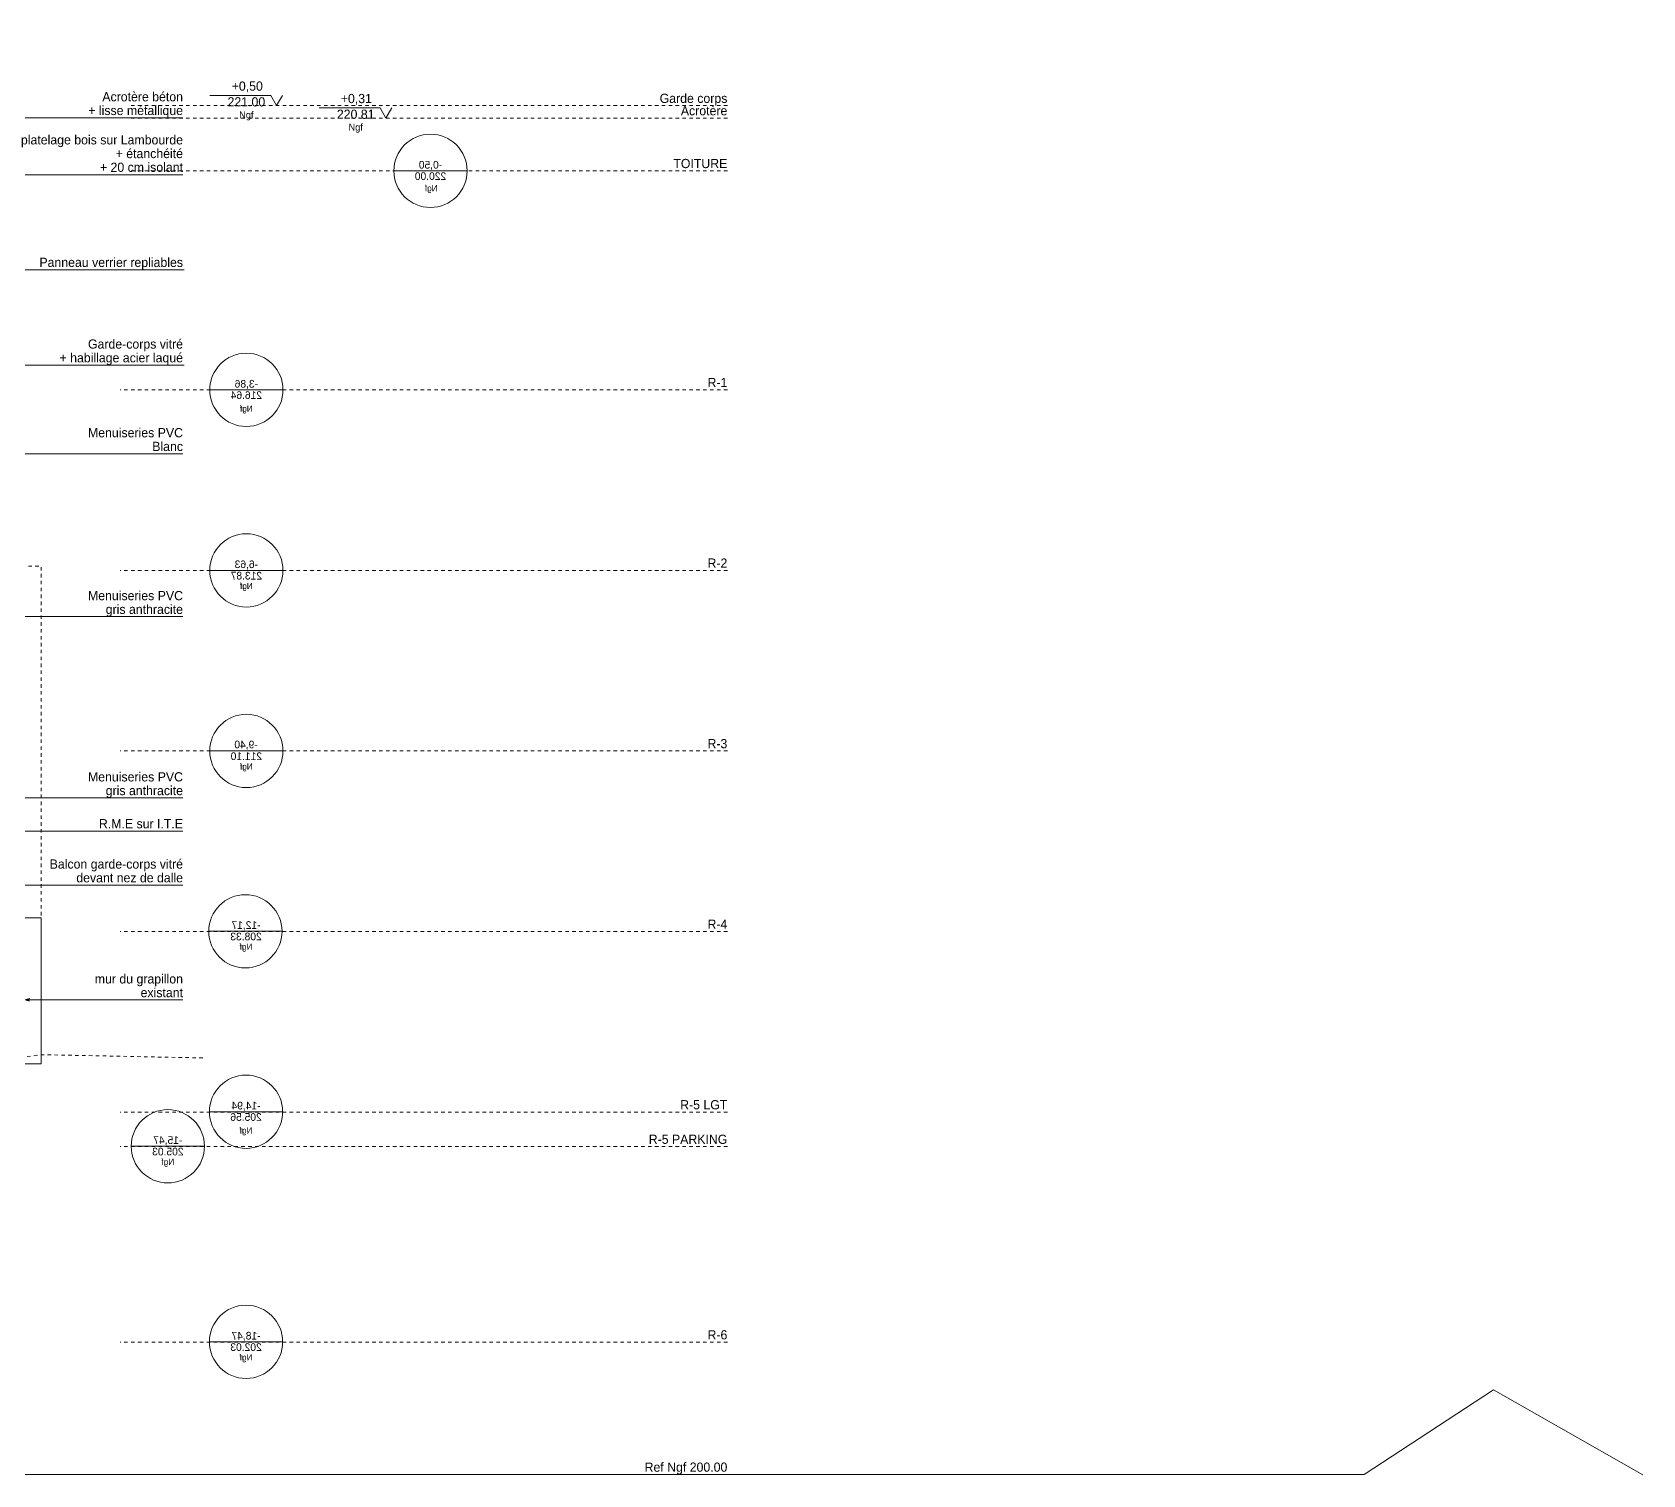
# Model space of a CAD drawing. Header units: centimetres. Extents: x -6341 to 23117, y -10090 to 8065.
# Drawn here: x 18191 to 20663, y -2157 to 56 of the extents above; entities that cross this region are included whole.
import ezdxf

# ---------------------------------------------------------------- set-up
doc = ezdxf.new("R2010")
doc.units = ezdxf.units.CM
doc.header["$LTSCALE"] = 12.7
doc.linetypes.add('VW-01', pattern=[0.83312, 0.41656, -0.41656])
doc.layers.get('0').update_dxf_attribs({"lineweight": 5})
for name, color, linetype, lineweight in [('B Général', 7, 'Continuous', 5), ('C ANNOTATIONS-cotation', 7, 'Continuous', 5), ('C ANNOTATIONS-niveaux', 7, 'Continuous', 5), ('C ANNOTATIONS-texte', 7, 'Continuous', 5)]:
    doc.layers.add(name, color=color, linetype=linetype, lineweight=lineweight)
doc.styles.add('Eurostile', font='')
doc.styles.get('Eurostile').set_extended_font_data('Eurostile')

# ---------------------------------------------------------------- blocks, each defined once
blk = doc.blocks.new('Alti BAT B R-3')
at = {"layer": 'C ANNOTATIONS-niveaux', "color": 7, "linetype": 'Continuous', "lineweight": 5}
blk.add_line((-56.8, -0.5), (55.7, -0.5), dxfattribs=at)
blk.add_circle((-0.5, -0.5), 56.2, dxfattribs=at)
at = {"layer": 'C ANNOTATIONS-niveaux', "color": 7, "attachment_point": 2, "rotation": 0, "line_spacing_factor": 0.894142, "style": 'Eurostile'}
for s, insert, char_height in [('-9,40', (0, 15.3), 11.77), ('211.10', (-0.5, -2.7), 11.77), ('Ngf', (-0.5, -19.7), 9.41)]:
    blk.add_mtext(s, dxfattribs=dict(at, insert=insert, char_height=char_height))
blk = doc.blocks.new('Alti BAT B R-2')
at = {"layer": 'C ANNOTATIONS-niveaux', "color": 7, "linetype": 'Continuous', "lineweight": 5}
blk.add_line((-56.3, 0), (56.2, 0), dxfattribs=at)
blk.add_circle((0, 0), 56.2, dxfattribs=at)
at = {"layer": 'C ANNOTATIONS-niveaux', "color": 7, "attachment_point": 2, "rotation": 0, "line_spacing_factor": 0.894142, "style": 'Eurostile'}
for s, insert, char_height in [('-6,63', (0, 15.3), 11.77), ('213.87', (0, -2.2), 11.77), ('Ngf', (0, -19.2), 9.41)]:
    blk.add_mtext(s, dxfattribs=dict(at, insert=insert, char_height=char_height))
blk = doc.blocks.new('Alti BAT B R-1')
at = {"layer": 'C ANNOTATIONS-niveaux', "color": 7, "linetype": 'Continuous', "lineweight": 5}
blk.add_line((-55.9, -9), (56.6, -9), dxfattribs=at)
blk.add_circle((0.3, -9), 56.2, dxfattribs=at)
at = {"layer": 'C ANNOTATIONS-niveaux', "color": 7, "attachment_point": 2, "rotation": 0, "line_spacing_factor": 0.894142, "style": 'Eurostile'}
for s, insert, char_height in [('-3,86', (0.3, 6.2), 11.77), ('216.64', (0.3, -11.2), 11.77), ('Ngf', (0.3, -33.1), 9.41)]:
    blk.add_mtext(s, dxfattribs=dict(at, insert=insert, char_height=char_height))
blk = doc.blocks.new('Alti BAT B TOITURE')
at = {"layer": 'C ANNOTATIONS-niveaux', "color": 7, "linetype": 'Continuous', "lineweight": 5}
blk.add_line((-55.9, -9), (56.6, -9), dxfattribs=at)
blk.add_circle((0.3, -9), 56.2, dxfattribs=at)
at = {"layer": 'B Général', "color": 7, "char_height": 11.77, "attachment_point": 2, "rotation": 0, "line_spacing_factor": 0.894142, "style": 'Eurostile'}
for s, insert in [('-0,50', (0.3, 6.2)), ('220.00', (0.3, -11.2))]:
    blk.add_mtext(s, dxfattribs=dict(at, insert=insert))
at = {"layer": 'C ANNOTATIONS-niveaux', "color": 7, "insert": (-0.9, -30.9), "char_height": 9.41, "attachment_point": 2, "rotation": 0, "line_spacing_factor": 0.894142, "style": 'Eurostile'}
blk.add_mtext('Ngf', dxfattribs=at)
blk = doc.blocks.new('Alti BAT B R-4')
at = {"layer": 'C ANNOTATIONS-niveaux', "color": 7, "linetype": 'Continuous', "lineweight": 5}
blk.add_line((-55.3, -0.2), (57.2, -0.2), dxfattribs=at)
blk.add_circle((1, -0.2), 56.2, dxfattribs=at)
at = {"layer": 'C ANNOTATIONS-niveaux', "color": 7, "attachment_point": 2, "rotation": 0, "line_spacing_factor": 0.894142, "style": 'Eurostile'}
for s, insert, char_height in [('-12,17', (0, 15.3), 11.77), ('208.33', (0, -2.2), 11.77), ('Ngf', (0, -19.2), 9.41)]:
    blk.add_mtext(s, dxfattribs=dict(at, insert=insert, char_height=char_height))
blk = doc.blocks.new('Alti BAT B Garde corps')
at = {"layer": 'B Général', "color": 7, "linetype": 'Continuous', "lineweight": 13, "flags": 128}
blk.add_lwpolyline([(-55.9, 6.3), (37.8, 6.3), (46.8, -9.2), (55.8, 6.3)], dxfattribs=at)
at = {"layer": 'B Général', "color": 7, "attachment_point": 2, "rotation": 0, "line_spacing_factor": 0.894142, "style": 'Eurostile'}
for s, insert, char_height in [('+0,50', (1.7, 27.9), 14.12), ('221.00', (0.3, 3.7), 14.12), ('Ngf', (0.3, -17.9), 10.59)]:
    blk.add_mtext(s, dxfattribs=dict(at, insert=insert, char_height=char_height))
blk = doc.blocks.new('Alti BAT B R-5 Lgt')
at = {"layer": 'C ANNOTATIONS-niveaux', "color": 7, "linetype": 'Continuous', "lineweight": 5}
blk.add_line((-56.3, 0), (56.2, 0), dxfattribs=at)
blk.add_circle((0, 0), 56.2, dxfattribs=at)
at = {"layer": 'C ANNOTATIONS-niveaux', "color": 7, "attachment_point": 2, "rotation": 0, "line_spacing_factor": 0.894142, "style": 'Eurostile'}
for s, insert, char_height in [('-14,94', (0, 15.3), 11.77), ('205.56', (0, -2.2), 11.77), ('Ngf', (0, -24), 9.41)]:
    blk.add_mtext(s, dxfattribs=dict(at, insert=insert, char_height=char_height))
blk = doc.blocks.new('Alti BAT B R-6')
at = {"layer": 'C ANNOTATIONS-niveaux', "color": 7, "linetype": 'Continuous', "lineweight": 5}
for p, q in [((-56.3, 0), (56.2, 0)), ((-37.5, 0), (37.5, 0))]:
    blk.add_line(p, q, dxfattribs=at)
blk.add_circle((0, 0), 56.2, dxfattribs=at)
at = {"layer": 'C ANNOTATIONS-niveaux', "color": 7, "attachment_point": 2, "rotation": 0, "line_spacing_factor": 0.894142, "style": 'Eurostile'}
for s, insert, char_height in [('-18,47', (0, 15.3), 11.77), ('202.03', (0, -2.2), 11.77), ('Ngf', (0, -19.2), 9.41)]:
    blk.add_mtext(s, dxfattribs=dict(at, insert=insert, char_height=char_height))
blk = doc.blocks.new('Alti BAT B ACCROTERE TOITURE')
at = {"layer": 'B Général', "color": 7, "linetype": 'Continuous', "lineweight": 13, "flags": 128}
blk.add_lwpolyline([(-55.9, 6.5), (37.8, 6.5), (46.8, -9), (55.8, 6.5)], dxfattribs=at)
at = {"layer": 'C ANNOTATIONS-niveaux', "color": 7, "attachment_point": 2, "rotation": 0, "line_spacing_factor": 0.894142, "style": 'Eurostile'}
for s, insert, char_height in [('+0,31', (1.3, 28), 14.12), ('220.81', (0.3, 3.9), 14.12), ('Ngf', (0.3, -17.7), 10.59)]:
    blk.add_mtext(s, dxfattribs=dict(at, insert=insert, char_height=char_height))
blk = doc.blocks.new('Alti BAT B R-5 Parking')
at = {"layer": 'C ANNOTATIONS-niveaux', "color": 7, "linetype": 'Continuous', "lineweight": 5}
blk.add_line((-56.3, 0), (56.2, 0), dxfattribs=at)
blk.add_circle((0, 0), 56.2, dxfattribs=at)
at = {"layer": 'C ANNOTATIONS-niveaux', "color": 7, "attachment_point": 2, "rotation": 0, "line_spacing_factor": 0.894142, "style": 'Eurostile'}
for s, insert, char_height in [('-15,47', (0, 15.3), 11.77), ('205.03', (0, -2.2), 11.77), ('Ngf', (0, -19.2), 9.41)]:
    blk.add_mtext(s, dxfattribs=dict(at, insert=insert, char_height=char_height))
blk = doc.blocks.new('Niveaux bat B')
at = {"layer": 'B Général', "color": 1, "linetype": 'VW-01', "lineweight": 5}
for p, q in [((785.9, 559), (-133.4, 559)), ((785.9, 540), (-133.4, 540)), ((785.9, 459), (-133.4, 459)), ((785.9, 123), (-145.9, 123)), ((785.9, -154), (-145.9, -154)), ((785.9, -431), (-145.9, -431)), ((785.9, -708), (-145.9, -708)), ((785.9, -985), (-145.9, -985)), ((785.9, -1038), (-145.9, -1038)), ((785.9, -1338), (-145.9, -1338)), ((785.9, -1541), (-145.9, -1541))]:
    blk.add_line(p, q, dxfattribs=at)
at = {"layer": 'B Général', "color": 7}
for name, p in [('Alti BAT B Garde corps', (47.4, 568.2)), ('Alti BAT B ACCROTERE TOITURE', (215.2, 549))]:
    blk.add_blockref(name, p, dxfattribs=at)
at = {"layer": 'B Général', "color": 7, "xscale": -1}
for name, p in [('Alti BAT B TOITURE', (330.6, 468)), ('Alti BAT B R-1', (48, 132)), ('Alti BAT B R-2', (47.7, -154)), ('Alti BAT B R-3', (47.2, -430.5)), ('Alti BAT B R-4', (47.2, -707.5)), ('Alti BAT B R-5 Lgt', (47.2, -984.5)), ('Alti BAT B R-5 Parking', (-72.8, -1037.5)), ('Alti BAT B R-6', (47.2, -1337.5))]:
    blk.add_blockref(name, p, dxfattribs=at)
at = {"layer": 'B Général', "attachment_point": 3, "line_spacing_factor": 0.894142, "style": 'Eurostile'}
for s, insert, char_height in [('Garde corps', (785.9, 577.3), 14.118), ('Acrotère', (785.9, 558.3), 14.12), ('R-1', (785.9, 141.3), 14.12), ('R-2', (785.9, -135.7), 14.12), ('R-3', (785.9, -412.7), 14.12), ('R-4', (785.9, -689.7), 14.12), ('R-5 LGT', (785.9, -966.7), 14.12), ('R-5 PARKING', (785.9, -1019.7), 14.118), ('R-6', (785.9, -1319.7), 14.12), ('Ref Ngf 200.00', (785.9, -1522.7), 14.118)]:
    blk.add_mtext(s, dxfattribs=dict(at, insert=insert, char_height=char_height))
at = {"layer": 'B Général', "insert": (785.9, 477.3), "char_height": 14.12, "width": 205.857, "attachment_point": 3, "line_spacing_factor": 0.894142, "style": 'Eurostile'}
blk.add_mtext('TOITURE', dxfattribs=at)
blk = doc.blocks.new('Groupe-763-1')
at = {"layer": 'B Général', "linetype": 'Continuous', "lineweight": 0}
for points in [[(16906, 5504.5), (16904, 5497), (16902, 5504.5)], [(15932, 5124.9), (15930, 5117.4), (15928, 5124.9)], [(16730, 5119.7), (16728, 5112.2), (16726, 5119.7)], [(15785.8, 5069.5), (15783.8, 5062), (15781.8, 5069.5)], [(15552.6, 4922.7), (15550.6, 4915.2), (15548.6, 4922.7)], [(16068, 4895.3), (16066, 4887.8), (16064, 4895.3)], [(16318, 4895.3), (16316, 4887.8), (16314, 4895.3)], [(16596, 4896.9), (16594, 4889.4), (16592, 4896.9)], [(15640, 4879.5), (15638, 4872), (15636, 4879.5)], [(16647, 4860.7), (16645, 4853.2), (16643, 4860.7)], [(15613.3, 3773.9), (15618.8, 3779.4), (15616.8, 3771.9)], [(15874.3, 3306.9), (15876.3, 3314.4), (15878.3, 3306.9)], [(16064.3, 3046.9), (16066.3, 3054.4), (16068.3, 3046.9)], [(17110, 2608.5), (17112, 2616), (17114, 2608.5)], [(16397.3, 2582.5), (16399.3, 2590), (16401.3, 2582.5)], [(17322, 2558.4), (17324, 2565.9), (17326, 2558.4)], [(16722, 2446.5), (16724, 2454), (16726, 2446.5)], [(16942, 2442.5), (16944, 2450), (16946, 2442.5)], [(17041, 2381.5), (17043, 2389), (17045, 2381.5)]]:
    blk.add_hatch(color=7, dxfattribs=at).paths.add_polyline_path(points)
at = {"layer": 'B Général', "color": 7, "linetype": 'Continuous', "lineweight": 5}
for p, q in [((15550.6, 5740.3), (15550.6, 4915.2)), ((15638, 5740.3), (15638, 4872)), ((15783.8, 5742), (15783.8, 5062)), ((15930, 5742), (15930, 5117.4)), ((16066, 5740.3), (16066, 4887.8)), ((16316, 5740.3), (16316, 4887.8)), ((16594, 5740.3), (16594, 4889.4)), ((16645, 5740.3), (16645, 4853.2)), ((16728, 5740.3), (16728, 5112.2)), ((16904, 5740.3), (16904, 5497)), ((15876.3, 1841.7), (15876.3, 3314.4)), ((16066.3, 1841.7), (16066.3, 3054.4)), ((17112, 1841.7), (17112, 2616)), ((16399.3, 1841.7), (16399.3, 2590)), ((17324, 1841.7), (17324, 2565.9)), ((16724, 1841.7), (16724, 2454)), ((16944, 1841.7), (16944, 2450)), ((17043, 1841.7), (17043, 2389))]:
    blk.add_line(p, q, dxfattribs=at)
at = {"layer": 'B Général', "color": 7, "linetype": 'VW-01', "lineweight": 5, "flags": 128}
for points in [[(16906, 5504.5), (16904, 5497), (16902, 5504.5)], [(15932, 5124.9), (15930, 5117.4), (15928, 5124.9)], [(16730, 5119.7), (16728, 5112.2), (16726, 5119.7)], [(15785.8, 5069.5), (15783.8, 5062), (15781.8, 5069.5)], [(15552.6, 4922.7), (15550.6, 4915.2), (15548.6, 4922.7)], [(16068, 4895.3), (16066, 4887.8), (16064, 4895.3)], [(16318, 4895.3), (16316, 4887.8), (16314, 4895.3)], [(16596, 4896.9), (16594, 4889.4), (16592, 4896.9)], [(15640, 4879.5), (15638, 4872), (15636, 4879.5)], [(16647, 4860.7), (16645, 4853.2), (16643, 4860.7)], [(15613.3, 3773.9), (15618.8, 3779.4), (15616.8, 3771.9)], [(15874.3, 3306.9), (15876.3, 3314.4), (15878.3, 3306.9)], [(16064.3, 3046.9), (16066.3, 3054.4), (16068.3, 3046.9)], [(17110, 2608.5), (17112, 2616), (17114, 2608.5)], [(16397.3, 2582.5), (16399.3, 2590), (16401.3, 2582.5)], [(17322, 2558.4), (17324, 2565.9), (17326, 2558.4)], [(16722, 2446.5), (16724, 2454), (16726, 2446.5)], [(16942, 2442.5), (16944, 2450), (16946, 2442.5)], [(17041, 2381.5), (17043, 2389), (17045, 2381.5)]]:
    blk.add_lwpolyline(points, close=True, dxfattribs=at)
at = {"layer": 'B Général', "color": 7, "linetype": 'Continuous', "lineweight": 5, "flags": 128}
blk.add_lwpolyline([(15618.8, 3779.4), (15460, 3504.3), (15460, 1841.7)], dxfattribs=at)
at = {"layer": 'B Général', "color": 7, "char_height": 14.118, "rotation": 90, "line_spacing_factor": 0.894142, "style": 'Eurostile'}
for s, insert, attachment_point in [('Acrotère béton \\P+ lisse métallique', (15511.3, 5740.3), 3), ('platelage bois sur Lambourde\\P+ étanchéité \\P+ 20 cm isolant', (15577.4, 5740.3), 3), ('Panneau verrier repliables', (15765.4, 5740.3), 3), ('Menuiseries PVC\\PBlanc', (16026.7, 5740.3), 3), ('Menuiseries PVC\\Pgris anthracite', (16276.7, 5740.3), 3), ('Menuiseries PVC\\Pgris anthracite', (16554.7, 5740.3), 3), ('R.M.E sur I.T.E', (16626.6, 5740.3), 3), ('Toiture terrasse accessible\\PPlatelage bois sur lambourdes / végétalisée', (15420.1, 1841.7), 1), ('Enduit RME sur ITE', (16380.9, 1841.7), 1), ('Enduit RME sur ITE', (16925.6, 1841.7), 1), ('Menuiseries PVC\\PBlanc', (16027, 1841.7), 1)]:
    blk.add_mtext(s, dxfattribs=dict(at, insert=insert, attachment_point=attachment_point))
for s, insert, width, attachment_point in [('Garde-corps vitré\\P+ habillage acier laqué', (15890.7, 5740.3), 262.847, 3), ('Balcon garde-corps vitré devant nez de dalle', (16688.5, 5740.3), 235.293, 3), ('mur du grapillon\\Pexistant', (16864.7, 5740.3), 235.293, 3), ('Cuve bassin rétention EP', (17302, 1841.7), 256.058, 1), ('Balcon Garde-corps vitré\\Pdevant nez de dalle', (15837, 1841.7), 256.058, 1), ('Balcon Garde-corps vitré\\Pdevant nez de dalle', (16684.7, 1841.7), 256.058, 1)]:
    blk.add_mtext(s, dxfattribs=dict(at, insert=insert, width=width, attachment_point=attachment_point))
at = {"layer": 'C ANNOTATIONS-texte', "char_height": 14.118, "width": 220, "attachment_point": 1, "rotation": 90, "line_spacing_factor": 0.894142, "style": 'Eurostile'}
for s, insert in [('Accès Local Technique', (17021, 1841.7)), ('Accès Local Vélos', (17089.6, 1838))]:
    blk.add_mtext(s, dxfattribs=dict(at, insert=insert))

msp = doc.modelspace()

# ---------------------------------------------------------------- linework, layer by layer
at = {"layer": 'B Général', "color": 1, "linetype": 'Continuous', "lineweight": 5, "true_color": 0xff0000}
msp.add_line((12632.11, -2156.17), (19172.11, -2156.17), dxfattribs=at)
at = {"layer": 'B Général', "color": 7, "linetype": 'VW-01', "lineweight": 5, "flags": 128}
msp.add_lwpolyline([(18163.88, -762.81), (18204.95, -762.81), (18204.95, -1302.36), (18163.88, -1302.36)], close=True, dxfattribs=at)
at = {"layer": 'B Général', "color": 7, "linetype": 'Continuous', "lineweight": 5, "flags": 128}
msp.add_lwpolyline([(18163.88, -1302.36), (18204.95, -1302.36), (18204.95, -1526.17), (18163.88, -1526.17)], close=True, dxfattribs=at)
at = {"layer": 'B Général', "color": 8, "linetype": 'VW-01', "lineweight": 18, "true_color": 0x808080, "flags": 128}
msp.add_lwpolyline([(12911.11, -1662.17), (13240.47, -1662.17), (14019.38, -1605.17), (14490.01, -1607.17), (15226.11, -1571.17), (15950.11, -1547.17), (16302.12, -1582.17), (16657.69, -1588.17), (17327.43, -1547.17), (18046.6, -1533.17), (18205.56, -1512.17), (18455.84, -1517.17)], dxfattribs=at)
at = {"layer": 'B Général', "color": 7, "linetype": 'Continuous', "lineweight": 5, "flags": 128}
msp.add_lwpolyline([(20662.9, -2156.64), (20433.55, -2026.48), (20235.18, -2156.17), (11285.18, -2156.17), (11055.83, -2026.01), (10857.46, -2155.7)], dxfattribs=at)

# ---------------------------------------------------------------- block references
at = {"color": 7, "rotation": 270}
msp.add_blockref('Groupe-763-1', (12682.11, 15475.89), dxfattribs=at)
at = {"layer": 'C ANNOTATIONS-cotation', "color": 7}
msp.add_blockref('Niveaux bat B', (18471.97, -615.16), dxfattribs=at)

doc.saveas('drawing.dxf')
